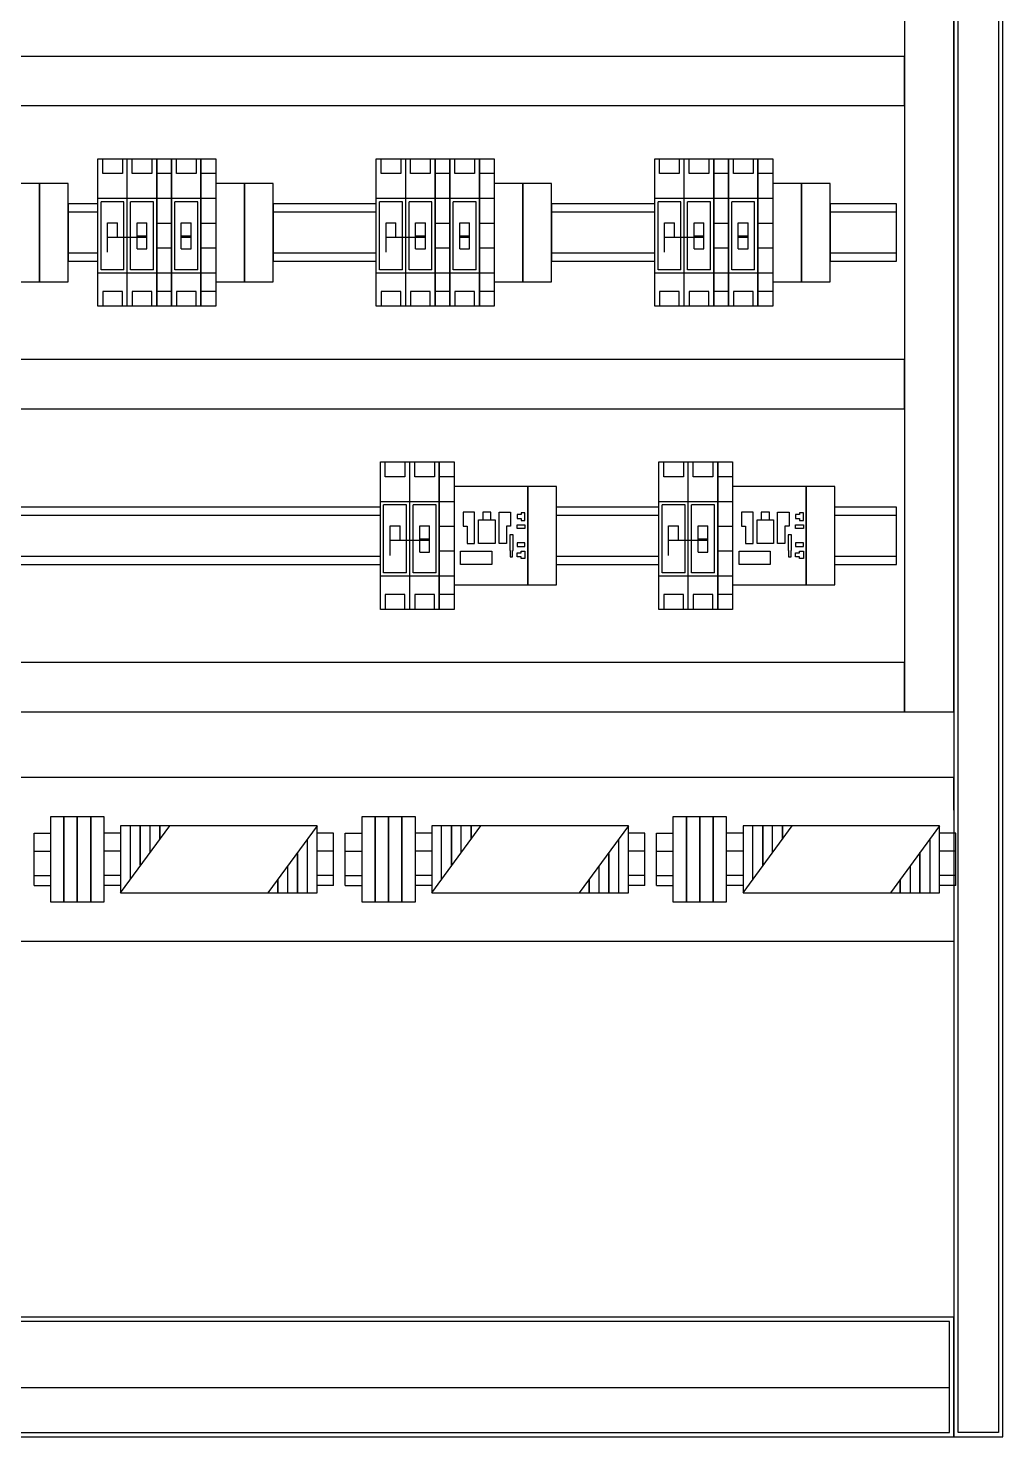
# Model space of a CAD drawing. Header units: millimetres. Extents: x 3151 to 30896, y 1337 to 7086.
# Drawn here: x 19654 to 20249, y 1337 to 2196 of the extents above; entities that cross this region are included whole.
import ezdxf

# ---------------------------------------------------------------- set-up
doc = ezdxf.new("R2010")
doc.units = ezdxf.units.MM

msp = doc.modelspace()

# ---------------------------------------------------------------- linework, layer by layer
at = {"color": 7}
for p, q in [((20218.88, 3536.69), (20218.88, 1336.69)), ((20221.53, 1339.34), (20221.53, 3534.04)), ((20246.23, 3534.04), (20246.23, 1339.34)), ((20248.88, 1336.69), (20248.88, 3536.69)), ((20188.88, 3332.19), (20188.88, 1779.19)), ((20218.88, 1779.19), (20218.88, 3332.19)), ((20188.88, 2179.19), (19308.88, 2179.19)), ((20188.88, 2179.19), (19308.88, 2179.19)), ((20188.88, 2149.19), (20188.88, 2179.19)), ((20218.88, 1779.19), (20218.88, 2179.19)), ((19308.88, 2149.19), (20188.88, 2149.19)), ((19696.38, 2026.69), (19696.38, 2116.69)), ((19696.38, 2116.69), (19714.38, 2116.69)), ((19699.38, 2107.69), (19699.38, 2116.69)), ((19711.38, 2116.69), (19711.38, 2107.69)), ((19714.38, 2026.69), (19714.38, 2116.69)), ((19714.38, 2116.69), (19732.38, 2116.69)), ((19717.38, 2107.69), (19717.38, 2116.69)), ((19729.38, 2116.69), (19729.38, 2107.69)), ((19732.38, 2116.69), (19732.38, 2026.69)), ((19732.38, 2116.69), (19732.38, 2026.69)), ((19732.38, 2116.69), (19741.38, 2116.69)), ((19732.38, 2026.69), (19732.38, 2116.69)), ((19741.38, 2116.69), (19759.38, 2116.69)), ((19741.38, 2026.69), (19741.38, 2116.69)), ((19741.38, 2116.69), (19741.38, 2026.69)), ((19744.38, 2107.69), (19744.38, 2116.69)), ((19756.38, 2116.69), (19756.38, 2107.69)), ((19759.38, 2116.69), (19759.38, 2026.69)), ((19759.38, 2116.69), (19759.38, 2026.69)), ((19759.38, 2116.69), (19768.38, 2116.69)), ((19759.38, 2026.69), (19759.38, 2116.69)), ((19768.38, 2116.69), (19768.38, 2026.69)), ((19866.38, 2026.69), (19866.38, 2116.69)), ((19866.38, 2116.69), (19884.38, 2116.69)), ((19869.38, 2107.69), (19869.38, 2116.69)), ((19881.38, 2116.69), (19881.38, 2107.69)), ((19884.38, 2026.69), (19884.38, 2116.69)), ((19884.38, 2116.69), (19902.38, 2116.69)), ((19887.38, 2107.69), (19887.38, 2116.69)), ((19899.38, 2116.69), (19899.38, 2107.69)), ((19902.38, 2116.69), (19902.38, 2026.69)), ((19902.38, 2116.69), (19902.38, 2026.69)), ((19902.38, 2116.69), (19911.38, 2116.69)), ((19902.38, 2026.69), (19902.38, 2116.69)), ((19911.38, 2116.69), (19929.38, 2116.69)), ((19911.38, 2026.69), (19911.38, 2116.69)), ((19911.38, 2116.69), (19911.38, 2026.69)), ((19914.38, 2107.69), (19914.38, 2116.69)), ((19926.38, 2116.69), (19926.38, 2107.69)), ((19929.38, 2116.69), (19929.38, 2026.69)), ((19929.38, 2116.69), (19929.38, 2026.69)), ((19929.38, 2116.69), (19938.38, 2116.69)), ((19929.38, 2026.69), (19929.38, 2116.69)), ((19938.38, 2116.69), (19938.38, 2026.69)), ((20036.38, 2026.69), (20036.38, 2116.69)), ((20036.38, 2116.69), (20054.38, 2116.69)), ((20039.38, 2107.69), (20039.38, 2116.69)), ((20051.38, 2116.69), (20051.38, 2107.69)), ((20054.38, 2026.69), (20054.38, 2116.69)), ((20054.38, 2116.69), (20072.38, 2116.69)), ((20057.38, 2107.69), (20057.38, 2116.69)), ((20069.38, 2116.69), (20069.38, 2107.69)), ((20072.38, 2116.69), (20072.38, 2026.69)), ((20072.38, 2116.69), (20072.38, 2026.69)), ((20072.38, 2116.69), (20081.38, 2116.69)), ((20072.38, 2026.69), (20072.38, 2116.69)), ((20081.38, 2116.69), (20099.38, 2116.69)), ((20081.38, 2026.69), (20081.38, 2116.69)), ((20081.38, 2116.69), (20081.38, 2026.69)), ((20084.38, 2107.69), (20084.38, 2116.69)), ((20096.38, 2116.69), (20096.38, 2107.69)), ((20099.38, 2116.69), (20099.38, 2026.69)), ((20099.38, 2116.69), (20099.38, 2026.69)), ((20099.38, 2116.69), (20108.38, 2116.69)), ((20099.38, 2026.69), (20099.38, 2116.69)), ((20108.38, 2116.69), (20108.38, 2026.69)), ((19711.38, 2107.69), (19699.38, 2107.69)), ((19729.38, 2107.69), (19717.38, 2107.69)), ((19741.38, 2107.69), (19732.38, 2107.69)), ((19756.38, 2107.69), (19744.38, 2107.69)), ((19768.38, 2107.69), (19759.38, 2107.69)), ((19881.38, 2107.69), (19869.38, 2107.69)), ((19899.38, 2107.69), (19887.38, 2107.69)), ((19911.38, 2107.69), (19902.38, 2107.69)), ((19926.38, 2107.69), (19914.38, 2107.69)), ((19938.38, 2107.69), (19929.38, 2107.69)), ((20051.38, 2107.69), (20039.38, 2107.69)), ((20069.38, 2107.69), (20057.38, 2107.69)), ((20081.38, 2107.69), (20072.38, 2107.69)), ((20096.38, 2107.69), (20084.38, 2107.69)), ((20108.38, 2107.69), (20099.38, 2107.69)), ((19660.88, 2101.69), (19643.38, 2101.69)), ((19678.38, 2101.69), (19660.88, 2101.69)), ((19660.88, 2101.69), (19660.88, 2041.69)), ((19660.88, 2041.69), (19660.88, 2101.69)), ((19678.38, 2041.69), (19678.38, 2101.69)), ((19785.88, 2101.69), (19768.38, 2101.69)), ((19768.38, 2101.69), (19768.38, 2041.69)), ((19785.88, 2041.69), (19785.88, 2101.69)), ((19803.38, 2101.69), (19785.88, 2101.69)), ((19785.88, 2101.69), (19785.88, 2041.69)), ((19803.38, 2041.69), (19803.38, 2101.69)), ((19955.88, 2101.69), (19938.38, 2101.69)), ((19938.38, 2101.69), (19938.38, 2041.69)), ((19973.38, 2101.69), (19955.88, 2101.69)), ((19955.88, 2101.69), (19955.88, 2041.69)), ((19955.88, 2041.69), (19955.88, 2101.69)), ((19973.38, 2041.69), (19973.38, 2101.69)), ((20125.88, 2101.69), (20108.38, 2101.69)), ((20108.38, 2101.69), (20108.38, 2041.69)), ((20143.38, 2101.69), (20125.88, 2101.69)), ((20125.88, 2101.69), (20125.88, 2041.69)), ((20125.88, 2041.69), (20125.88, 2101.69)), ((20143.38, 2041.69), (20143.38, 2101.69)), ((19714.38, 2092.44), (19696.38, 2092.44)), ((19698.38, 2048.94), (19698.38, 2090.44)), ((19712.38, 2090.44), (19698.38, 2090.44)), ((19712.38, 2048.94), (19712.38, 2090.44)), ((19732.38, 2092.44), (19714.38, 2092.44)), ((19716.38, 2048.94), (19716.38, 2090.44)), ((19730.38, 2090.44), (19716.38, 2090.44)), ((19730.38, 2048.94), (19730.38, 2090.44)), ((19741.38, 2092.44), (19732.38, 2092.44)), ((19759.38, 2092.44), (19741.38, 2092.44)), ((19757.38, 2090.44), (19743.38, 2090.44)), ((19743.38, 2048.94), (19743.38, 2090.44)), ((19757.38, 2048.94), (19757.38, 2090.44)), ((19768.38, 2092.44), (19759.38, 2092.44)), ((19884.38, 2092.44), (19866.38, 2092.44)), ((19868.38, 2048.94), (19868.38, 2090.44)), ((19882.38, 2090.44), (19868.38, 2090.44)), ((19882.38, 2048.94), (19882.38, 2090.44)), ((19902.38, 2092.44), (19884.38, 2092.44)), ((19886.38, 2048.94), (19886.38, 2090.44)), ((19900.38, 2090.44), (19886.38, 2090.44)), ((19900.38, 2048.94), (19900.38, 2090.44)), ((19911.38, 2092.44), (19902.38, 2092.44)), ((19929.38, 2092.44), (19911.38, 2092.44)), ((19927.38, 2090.44), (19913.38, 2090.44)), ((19913.38, 2048.94), (19913.38, 2090.44)), ((19927.38, 2048.94), (19927.38, 2090.44)), ((19938.38, 2092.44), (19929.38, 2092.44)), ((20054.38, 2092.44), (20036.38, 2092.44)), ((20038.38, 2048.94), (20038.38, 2090.44)), ((20052.38, 2090.44), (20038.38, 2090.44)), ((20052.38, 2048.94), (20052.38, 2090.44)), ((20072.38, 2092.44), (20054.38, 2092.44)), ((20056.38, 2048.94), (20056.38, 2090.44)), ((20070.38, 2090.44), (20056.38, 2090.44)), ((20070.38, 2048.94), (20070.38, 2090.44)), ((20081.38, 2092.44), (20072.38, 2092.44)), ((20099.38, 2092.44), (20081.38, 2092.44)), ((20097.38, 2090.44), (20083.38, 2090.44)), ((20083.38, 2048.94), (20083.38, 2090.44)), ((20097.38, 2048.94), (20097.38, 2090.44)), ((20108.38, 2092.44), (20099.38, 2092.44)), ((19696.38, 2089.19), (19678.38, 2089.19)), ((19678.38, 2089.19), (19678.38, 2054.19)), ((19696.38, 2084.19), (19678.38, 2084.19)), ((19696.38, 2054.19), (19696.38, 2089.19)), ((19866.38, 2089.19), (19803.38, 2089.19)), ((19803.38, 2089.19), (19803.38, 2054.19)), ((19866.38, 2084.19), (19803.38, 2084.19)), ((19866.38, 2054.19), (19866.38, 2089.19)), ((20036.38, 2089.19), (19973.38, 2089.19)), ((19973.38, 2089.19), (19973.38, 2054.19)), ((20036.38, 2084.19), (19973.38, 2084.19)), ((20036.38, 2054.19), (20036.38, 2089.19)), ((20183.88, 2089.19), (20143.38, 2089.19)), ((20143.38, 2089.19), (20143.38, 2054.19)), ((20183.88, 2084.19), (20143.38, 2084.19)), ((20183.88, 2054.19), (20183.88, 2089.19)), ((19702.38, 2077.69), (19708.38, 2077.69)), ((19702.38, 2059.69), (19702.38, 2077.69)), ((19708.38, 2068.69), (19708.38, 2077.69)), ((19720.38, 2077.69), (19726.38, 2077.69)), ((19720.38, 2061.69), (19720.38, 2077.69)), ((19726.38, 2061.69), (19726.38, 2077.69)), ((19741.38, 2077.19), (19732.38, 2077.19)), ((19747.38, 2077.69), (19753.38, 2077.69)), ((19747.38, 2061.69), (19747.38, 2077.69)), ((19753.38, 2061.69), (19753.38, 2077.69)), ((19768.38, 2077.19), (19759.38, 2077.19)), ((19872.38, 2077.69), (19878.38, 2077.69)), ((19872.38, 2059.69), (19872.38, 2077.69)), ((19878.38, 2068.69), (19878.38, 2077.69)), ((19890.38, 2077.69), (19896.38, 2077.69)), ((19890.38, 2061.69), (19890.38, 2077.69)), ((19896.38, 2061.69), (19896.38, 2077.69)), ((19911.38, 2077.19), (19902.38, 2077.19)), ((19917.38, 2077.69), (19923.38, 2077.69)), ((19917.38, 2061.69), (19917.38, 2077.69)), ((19923.38, 2061.69), (19923.38, 2077.69)), ((19938.38, 2077.19), (19929.38, 2077.19)), ((20042.38, 2077.69), (20048.38, 2077.69)), ((20042.38, 2059.69), (20042.38, 2077.69)), ((20048.38, 2068.69), (20048.38, 2077.69)), ((20060.38, 2077.69), (20066.38, 2077.69)), ((20060.38, 2061.69), (20060.38, 2077.69)), ((20066.38, 2061.69), (20066.38, 2077.69)), ((20081.38, 2077.19), (20072.38, 2077.19)), ((20087.38, 2077.69), (20093.38, 2077.69)), ((20087.38, 2061.69), (20087.38, 2077.69)), ((20093.38, 2061.69), (20093.38, 2077.69)), ((20108.38, 2077.19), (20099.38, 2077.19)), ((19726.38, 2068.69), (19702.38, 2068.69)), ((19720.38, 2069.69), (19726.38, 2069.69)), ((19747.38, 2069.69), (19753.38, 2069.69)), ((19753.38, 2068.69), (19747.38, 2068.69)), ((19896.38, 2068.69), (19872.38, 2068.69)), ((19890.38, 2069.69), (19896.38, 2069.69)), ((19917.38, 2069.69), (19923.38, 2069.69)), ((19923.38, 2068.69), (19917.38, 2068.69)), ((20066.38, 2068.69), (20042.38, 2068.69)), ((20060.38, 2069.69), (20066.38, 2069.69)), ((20087.38, 2069.69), (20093.38, 2069.69)), ((20093.38, 2068.69), (20087.38, 2068.69)), ((19696.38, 2059.19), (19678.38, 2059.19)), ((19720.38, 2061.69), (19726.38, 2061.69)), ((19741.38, 2062.19), (19732.38, 2062.19)), ((19747.38, 2061.69), (19753.38, 2061.69)), ((19768.38, 2062.19), (19759.38, 2062.19)), ((19866.38, 2059.19), (19803.38, 2059.19)), ((19890.38, 2061.69), (19896.38, 2061.69)), ((19911.38, 2062.19), (19902.38, 2062.19)), ((19917.38, 2061.69), (19923.38, 2061.69)), ((19938.38, 2062.19), (19929.38, 2062.19)), ((20036.38, 2059.19), (19973.38, 2059.19)), ((20060.38, 2061.69), (20066.38, 2061.69)), ((20081.38, 2062.19), (20072.38, 2062.19)), ((20087.38, 2061.69), (20093.38, 2061.69)), ((20108.38, 2062.19), (20099.38, 2062.19)), ((20183.88, 2059.19), (20143.38, 2059.19)), ((19678.38, 2054.19), (19696.38, 2054.19)), ((19714.38, 2046.94), (19696.38, 2046.94)), ((19712.38, 2048.94), (19698.38, 2048.94)), ((19732.38, 2046.94), (19714.38, 2046.94)), ((19730.38, 2048.94), (19716.38, 2048.94)), ((19741.38, 2046.94), (19732.38, 2046.94)), ((19759.38, 2046.94), (19741.38, 2046.94)), ((19757.38, 2048.94), (19743.38, 2048.94)), ((19768.38, 2046.94), (19759.38, 2046.94)), ((19803.38, 2054.19), (19866.38, 2054.19)), ((19884.38, 2046.94), (19866.38, 2046.94)), ((19882.38, 2048.94), (19868.38, 2048.94)), ((19902.38, 2046.94), (19884.38, 2046.94)), ((19900.38, 2048.94), (19886.38, 2048.94)), ((19911.38, 2046.94), (19902.38, 2046.94)), ((19929.38, 2046.94), (19911.38, 2046.94)), ((19927.38, 2048.94), (19913.38, 2048.94)), ((19938.38, 2046.94), (19929.38, 2046.94)), ((19973.38, 2054.19), (20036.38, 2054.19)), ((20054.38, 2046.94), (20036.38, 2046.94)), ((20052.38, 2048.94), (20038.38, 2048.94)), ((20072.38, 2046.94), (20054.38, 2046.94)), ((20070.38, 2048.94), (20056.38, 2048.94)), ((20081.38, 2046.94), (20072.38, 2046.94)), ((20099.38, 2046.94), (20081.38, 2046.94)), ((20097.38, 2048.94), (20083.38, 2048.94)), ((20108.38, 2046.94), (20099.38, 2046.94)), ((20143.38, 2054.19), (20183.88, 2054.19)), ((19643.38, 2041.69), (19660.88, 2041.69)), ((19660.88, 2041.69), (19678.38, 2041.69)), ((19768.38, 2041.69), (19785.88, 2041.69)), ((19785.88, 2041.69), (19803.38, 2041.69)), ((19938.38, 2041.69), (19955.88, 2041.69)), ((19955.88, 2041.69), (19973.38, 2041.69)), ((20108.38, 2041.69), (20125.88, 2041.69)), ((20125.88, 2041.69), (20143.38, 2041.69)), ((19699.38, 2035.69), (19699.38, 2026.69)), ((19711.38, 2035.69), (19699.38, 2035.69)), ((19711.38, 2026.69), (19711.38, 2035.69)), ((19729.38, 2035.69), (19717.38, 2035.69)), ((19717.38, 2035.69), (19717.38, 2026.69)), ((19729.38, 2026.69), (19729.38, 2035.69)), ((19741.38, 2035.69), (19732.38, 2035.69)), ((19756.38, 2035.69), (19744.38, 2035.69)), ((19744.38, 2035.69), (19744.38, 2026.69)), ((19756.38, 2026.69), (19756.38, 2035.69)), ((19768.38, 2035.69), (19759.38, 2035.69)), ((19869.38, 2035.69), (19869.38, 2026.69)), ((19881.38, 2035.69), (19869.38, 2035.69)), ((19881.38, 2026.69), (19881.38, 2035.69)), ((19899.38, 2035.69), (19887.38, 2035.69)), ((19887.38, 2035.69), (19887.38, 2026.69)), ((19899.38, 2026.69), (19899.38, 2035.69)), ((19911.38, 2035.69), (19902.38, 2035.69)), ((19926.38, 2035.69), (19914.38, 2035.69)), ((19914.38, 2035.69), (19914.38, 2026.69)), ((19926.38, 2026.69), (19926.38, 2035.69)), ((19938.38, 2035.69), (19929.38, 2035.69)), ((20039.38, 2035.69), (20039.38, 2026.69)), ((20051.38, 2035.69), (20039.38, 2035.69)), ((20051.38, 2026.69), (20051.38, 2035.69)), ((20069.38, 2035.69), (20057.38, 2035.69)), ((20057.38, 2035.69), (20057.38, 2026.69)), ((20069.38, 2026.69), (20069.38, 2035.69)), ((20081.38, 2035.69), (20072.38, 2035.69)), ((20096.38, 2035.69), (20084.38, 2035.69)), ((20084.38, 2035.69), (20084.38, 2026.69)), ((20096.38, 2026.69), (20096.38, 2035.69)), ((20108.38, 2035.69), (20099.38, 2035.69)), ((19714.38, 2026.69), (19696.38, 2026.69)), ((19732.38, 2026.69), (19714.38, 2026.69)), ((19741.38, 2026.69), (19732.38, 2026.69)), ((19759.38, 2026.69), (19741.38, 2026.69)), ((19768.38, 2026.69), (19759.38, 2026.69)), ((19884.38, 2026.69), (19866.38, 2026.69)), ((19902.38, 2026.69), (19884.38, 2026.69)), ((19911.38, 2026.69), (19902.38, 2026.69)), ((19929.38, 2026.69), (19911.38, 2026.69)), ((19938.38, 2026.69), (19929.38, 2026.69)), ((20054.38, 2026.69), (20036.38, 2026.69)), ((20072.38, 2026.69), (20054.38, 2026.69)), ((20081.38, 2026.69), (20072.38, 2026.69)), ((20099.38, 2026.69), (20081.38, 2026.69)), ((20108.38, 2026.69), (20099.38, 2026.69)), ((20188.88, 1994.19), (19308.88, 1994.19)), ((20188.88, 1964.19), (20188.88, 1994.19)), ((19308.88, 1964.19), (20188.88, 1964.19)), ((19868.88, 1841.69), (19868.88, 1931.69)), ((19868.88, 1931.69), (19886.88, 1931.69)), ((19871.88, 1922.69), (19871.88, 1931.69)), ((19883.88, 1931.69), (19883.88, 1922.69)), ((19886.88, 1841.69), (19886.88, 1931.69)), ((19886.88, 1931.69), (19904.88, 1931.69)), ((19889.88, 1922.69), (19889.88, 1931.69)), ((19901.88, 1931.69), (19901.88, 1922.69)), ((19904.88, 1931.69), (19904.88, 1841.69)), ((19904.88, 1931.69), (19904.88, 1841.69)), ((19904.88, 1931.69), (19913.88, 1931.69)), ((19904.88, 1841.69), (19904.88, 1931.69)), ((19913.88, 1931.69), (19913.88, 1841.69)), ((20038.88, 1841.69), (20038.88, 1931.69)), ((20038.88, 1931.69), (20056.88, 1931.69)), ((20041.88, 1922.69), (20041.88, 1931.69)), ((20053.88, 1931.69), (20053.88, 1922.69)), ((20056.88, 1841.69), (20056.88, 1931.69)), ((20056.88, 1931.69), (20074.88, 1931.69)), ((20059.88, 1922.69), (20059.88, 1931.69)), ((20071.88, 1931.69), (20071.88, 1922.69)), ((20074.88, 1931.69), (20074.88, 1841.69)), ((20074.88, 1931.69), (20074.88, 1841.69)), ((20074.88, 1931.69), (20083.88, 1931.69)), ((20074.88, 1841.69), (20074.88, 1931.69)), ((20083.88, 1931.69), (20083.88, 1841.69)), ((19883.88, 1922.69), (19871.88, 1922.69)), ((19901.88, 1922.69), (19889.88, 1922.69)), ((19913.88, 1922.69), (19904.88, 1922.69)), ((20053.88, 1922.69), (20041.88, 1922.69)), ((20071.88, 1922.69), (20059.88, 1922.69)), ((20083.88, 1922.69), (20074.88, 1922.69)), ((19958.88, 1916.69), (19913.88, 1916.69)), ((19913.88, 1916.69), (19913.88, 1856.69)), ((19976.38, 1916.69), (19958.88, 1916.69)), ((19958.88, 1916.69), (19958.88, 1856.69)), ((19958.88, 1856.69), (19958.88, 1916.69)), ((19976.38, 1856.69), (19976.38, 1916.69)), ((20128.88, 1916.69), (20083.88, 1916.69)), ((20083.88, 1916.69), (20083.88, 1856.69)), ((20146.38, 1916.69), (20128.88, 1916.69)), ((20128.88, 1916.69), (20128.88, 1856.69)), ((20128.88, 1856.69), (20128.88, 1916.69)), ((20146.38, 1856.69), (20146.38, 1916.69)), ((19868.88, 1904.19), (19466.38, 1904.19)), ((19886.88, 1907.44), (19868.88, 1907.44)), ((19870.88, 1863.94), (19870.88, 1905.44)), ((19884.88, 1905.44), (19870.88, 1905.44)), ((19884.88, 1863.94), (19884.88, 1905.44)), ((19904.88, 1907.44), (19886.88, 1907.44)), ((19888.88, 1863.94), (19888.88, 1905.44)), ((19902.88, 1905.44), (19888.88, 1905.44)), ((19902.88, 1863.94), (19902.88, 1905.44)), ((19913.88, 1907.44), (19904.88, 1907.44)), ((19926.38, 1900.94), (19919.38, 1900.94)), ((19919.38, 1900.94), (19919.38, 1892.44)), ((19926.38, 1881.94), (19926.38, 1900.94)), ((19936.38, 1900.94), (19931.38, 1900.94)), ((19931.38, 1900.94), (19931.38, 1896.44)), ((19936.38, 1896.44), (19936.38, 1900.94)), ((19941.38, 1881.94), (19941.38, 1900.94)), ((19941.38, 1900.94), (19948.38, 1900.94)), ((19948.38, 1900.94), (19948.38, 1892.44)), ((19957.17, 1900.69), (19954.78, 1900.69)), ((19954.78, 1900.69), (19954.78, 1899.53)), ((19957.17, 1896.05), (19957.17, 1900.69)), ((20038.88, 1904.19), (19976.38, 1904.19)), ((20056.88, 1907.44), (20038.88, 1907.44)), ((20040.88, 1863.94), (20040.88, 1905.44)), ((20054.88, 1905.44), (20040.88, 1905.44)), ((20054.88, 1863.94), (20054.88, 1905.44)), ((20074.88, 1907.44), (20056.88, 1907.44)), ((20058.88, 1863.94), (20058.88, 1905.44)), ((20072.88, 1905.44), (20058.88, 1905.44)), ((20072.88, 1863.94), (20072.88, 1905.44)), ((20083.88, 1907.44), (20074.88, 1907.44)), ((20096.38, 1900.94), (20089.38, 1900.94)), ((20089.38, 1900.94), (20089.38, 1892.44)), ((20096.38, 1881.94), (20096.38, 1900.94)), ((20106.38, 1900.94), (20101.38, 1900.94)), ((20101.38, 1900.94), (20101.38, 1896.44)), ((20106.38, 1896.44), (20106.38, 1900.94)), ((20111.38, 1881.94), (20111.38, 1900.94)), ((20111.38, 1900.94), (20118.38, 1900.94)), ((20118.38, 1900.94), (20118.38, 1892.44)), ((20127.17, 1900.69), (20124.78, 1900.69)), ((20124.78, 1900.69), (20124.78, 1899.53)), ((20127.17, 1896.05), (20127.17, 1900.69)), ((20183.88, 1904.19), (20146.38, 1904.19)), ((20183.88, 1869.19), (20183.88, 1904.19)), ((19466.38, 1899.19), (19868.88, 1899.19)), ((19874.88, 1892.69), (19880.88, 1892.69)), ((19874.88, 1874.69), (19874.88, 1892.69)), ((19880.88, 1883.69), (19880.88, 1892.69)), ((19892.88, 1892.69), (19898.88, 1892.69)), ((19892.88, 1876.69), (19892.88, 1892.69)), ((19898.88, 1876.69), (19898.88, 1892.69)), ((19913.88, 1892.19), (19904.88, 1892.19)), ((19919.38, 1892.44), (19921.88, 1892.44)), ((19921.88, 1892.44), (19921.88, 1881.94)), ((19928.88, 1896.44), (19938.88, 1896.44)), ((19928.88, 1881.94), (19928.88, 1896.44)), ((19931.38, 1896.44), (19936.38, 1896.44)), ((19938.88, 1896.44), (19938.88, 1881.94)), ((19948.38, 1892.44), (19945.88, 1892.44)), ((19945.88, 1892.44), (19945.88, 1881.94)), ((19954.78, 1899.53), (19952.38, 1899.53)), ((19952.38, 1899.53), (19952.38, 1897.21)), ((19952.38, 1897.21), (19954.78, 1897.21)), ((19952.38, 1893.37), (19957.17, 1893.37)), ((19952.38, 1891.05), (19952.38, 1893.37)), ((19954.78, 1897.21), (19954.78, 1896.05)), ((19954.78, 1896.05), (19957.17, 1896.05)), ((19957.17, 1893.37), (19957.17, 1891.05)), ((19976.38, 1899.19), (20038.88, 1899.19)), ((20044.88, 1892.69), (20050.88, 1892.69)), ((20044.88, 1874.69), (20044.88, 1892.69)), ((20050.88, 1883.69), (20050.88, 1892.69)), ((20062.88, 1892.69), (20068.88, 1892.69)), ((20062.88, 1876.69), (20062.88, 1892.69)), ((20068.88, 1876.69), (20068.88, 1892.69)), ((20083.88, 1892.19), (20074.88, 1892.19)), ((20089.38, 1892.44), (20091.88, 1892.44)), ((20091.88, 1892.44), (20091.88, 1881.94)), ((20098.88, 1896.44), (20108.88, 1896.44)), ((20098.88, 1881.94), (20098.88, 1896.44)), ((20101.38, 1896.44), (20106.38, 1896.44)), ((20108.88, 1896.44), (20108.88, 1881.94)), ((20118.38, 1892.44), (20115.88, 1892.44)), ((20115.88, 1892.44), (20115.88, 1881.94)), ((20124.78, 1899.53), (20122.38, 1899.53)), ((20122.38, 1899.53), (20122.38, 1897.21)), ((20122.38, 1897.21), (20124.78, 1897.21)), ((20122.38, 1893.37), (20127.17, 1893.37)), ((20122.38, 1891.05), (20122.38, 1893.37)), ((20124.78, 1897.21), (20124.78, 1896.05)), ((20124.78, 1896.05), (20127.17, 1896.05)), ((20127.17, 1893.37), (20127.17, 1891.05)), ((20146.38, 1899.19), (20183.88, 1899.19)), ((19898.88, 1883.69), (19874.88, 1883.69)), ((19892.88, 1884.69), (19898.88, 1884.69)), ((19949.88, 1887.19), (19947.88, 1887.19)), ((19947.88, 1887.19), (19947.88, 1877.69)), ((19949.88, 1877.69), (19949.88, 1887.19)), ((19957.17, 1891.05), (19952.38, 1891.05)), ((20068.88, 1883.69), (20044.88, 1883.69)), ((20062.88, 1884.69), (20068.88, 1884.69)), ((20119.88, 1887.19), (20117.88, 1887.19)), ((20117.88, 1887.19), (20117.88, 1877.69)), ((20119.88, 1877.69), (20119.88, 1887.19)), ((20127.17, 1891.05), (20122.38, 1891.05)), ((19892.88, 1876.69), (19898.88, 1876.69)), ((19913.88, 1877.19), (19904.88, 1877.19)), ((19917.88, 1877.19), (19936.88, 1877.19)), ((19917.88, 1869.19), (19917.88, 1877.19)), ((19921.88, 1881.94), (19926.38, 1881.94)), ((19938.88, 1881.94), (19928.88, 1881.94)), ((19936.88, 1877.19), (19936.88, 1869.19)), ((19945.88, 1881.94), (19941.38, 1881.94)), ((19947.88, 1877.69), (19948.13, 1877.69)), ((19948.13, 1877.69), (19948.13, 1873.69)), ((19948.13, 1877.69), (19948.13, 1873.69)), ((19949.63, 1873.69), (19949.63, 1877.69)), ((19949.63, 1877.69), (19949.88, 1877.69)), ((19957.17, 1882.33), (19952.38, 1882.33)), ((19952.38, 1882.33), (19952.38, 1880.01)), ((19952.38, 1880.01), (19957.17, 1880.01)), ((19952.38, 1873.85), (19952.38, 1876.17)), ((19952.38, 1876.17), (19954.78, 1876.17)), ((19954.78, 1876.17), (19954.78, 1877.33)), ((19954.78, 1877.33), (19957.17, 1877.33)), ((19957.17, 1880.01), (19957.17, 1882.33)), ((19957.17, 1877.33), (19957.17, 1872.69)), ((20062.88, 1876.69), (20068.88, 1876.69)), ((20083.88, 1877.19), (20074.88, 1877.19)), ((20087.88, 1877.19), (20106.88, 1877.19)), ((20087.88, 1869.19), (20087.88, 1877.19)), ((20091.88, 1881.94), (20096.38, 1881.94)), ((20108.88, 1881.94), (20098.88, 1881.94)), ((20106.88, 1877.19), (20106.88, 1869.19)), ((20115.88, 1881.94), (20111.38, 1881.94)), ((20117.88, 1877.69), (20118.13, 1877.69)), ((20118.13, 1877.69), (20118.13, 1873.69)), ((20118.13, 1877.69), (20118.13, 1873.69)), ((20119.63, 1873.69), (20119.63, 1877.69)), ((20119.63, 1877.69), (20119.88, 1877.69)), ((20127.17, 1882.33), (20122.38, 1882.33)), ((20122.38, 1882.33), (20122.38, 1880.01)), ((20122.38, 1880.01), (20127.17, 1880.01)), ((20122.38, 1873.85), (20122.38, 1876.17)), ((20122.38, 1876.17), (20124.78, 1876.17)), ((20124.78, 1876.17), (20124.78, 1877.33)), ((20124.78, 1877.33), (20127.17, 1877.33)), ((20127.17, 1880.01), (20127.17, 1882.33)), ((20127.17, 1877.33), (20127.17, 1872.69)), ((19466.38, 1874.19), (19868.88, 1874.19)), ((19466.38, 1869.19), (19868.88, 1869.19)), ((19936.88, 1869.19), (19917.88, 1869.19)), ((19948.13, 1873.69), (19949.63, 1873.69)), ((19954.78, 1873.85), (19952.38, 1873.85)), ((19954.78, 1872.69), (19954.78, 1873.85)), ((19957.17, 1872.69), (19954.78, 1872.69)), ((19976.38, 1874.19), (20038.88, 1874.19)), ((19976.38, 1869.19), (20038.88, 1869.19)), ((20106.88, 1869.19), (20087.88, 1869.19)), ((20118.13, 1873.69), (20119.63, 1873.69)), ((20124.78, 1873.85), (20122.38, 1873.85)), ((20124.78, 1872.69), (20124.78, 1873.85)), ((20127.17, 1872.69), (20124.78, 1872.69)), ((20146.38, 1874.19), (20183.88, 1874.19)), ((20146.38, 1869.19), (20183.88, 1869.19)), ((19886.88, 1861.94), (19868.88, 1861.94)), ((19884.88, 1863.94), (19870.88, 1863.94)), ((19904.88, 1861.94), (19886.88, 1861.94)), ((19902.88, 1863.94), (19888.88, 1863.94)), ((19913.88, 1861.94), (19904.88, 1861.94)), ((20056.88, 1861.94), (20038.88, 1861.94)), ((20054.88, 1863.94), (20040.88, 1863.94)), ((20074.88, 1861.94), (20056.88, 1861.94)), ((20072.88, 1863.94), (20058.88, 1863.94)), ((20083.88, 1861.94), (20074.88, 1861.94)), ((19871.88, 1850.69), (19871.88, 1841.69)), ((19883.88, 1850.69), (19871.88, 1850.69)), ((19883.88, 1841.69), (19883.88, 1850.69)), ((19901.88, 1850.69), (19889.88, 1850.69)), ((19889.88, 1850.69), (19889.88, 1841.69)), ((19901.88, 1841.69), (19901.88, 1850.69)), ((19913.88, 1850.69), (19904.88, 1850.69)), ((19913.88, 1856.69), (19958.88, 1856.69)), ((19958.88, 1856.69), (19976.38, 1856.69)), ((20041.88, 1850.69), (20041.88, 1841.69)), ((20053.88, 1850.69), (20041.88, 1850.69)), ((20053.88, 1841.69), (20053.88, 1850.69)), ((20071.88, 1850.69), (20059.88, 1850.69)), ((20059.88, 1850.69), (20059.88, 1841.69)), ((20071.88, 1841.69), (20071.88, 1850.69)), ((20083.88, 1850.69), (20074.88, 1850.69)), ((20083.88, 1856.69), (20128.88, 1856.69)), ((20128.88, 1856.69), (20146.38, 1856.69)), ((19886.88, 1841.69), (19868.88, 1841.69)), ((19904.88, 1841.69), (19886.88, 1841.69)), ((19913.88, 1841.69), (19904.88, 1841.69)), ((20056.88, 1841.69), (20038.88, 1841.69)), ((20074.88, 1841.69), (20056.88, 1841.69)), ((20083.88, 1841.69), (20074.88, 1841.69)), ((20188.88, 1809.19), (19308.88, 1809.19)), ((20188.88, 1779.19), (20188.88, 1809.19)), ((19278.88, 1779.19), (20218.88, 1779.19)), ((19308.88, 1779.19), (20188.88, 1779.19)), ((20188.88, 1779.19), (20218.88, 1779.19)), ((20218.88, 1739.19), (19278.88, 1739.19)), ((20218.88, 1719.19), (20218.88, 1739.19)), ((19675.68, 1715.19), (19667.48, 1715.19)), ((19667.48, 1715.19), (19667.48, 1663.19)), ((19675.68, 1663.19), (19675.68, 1715.19)), ((19683.88, 1715.19), (19675.68, 1715.19)), ((19675.68, 1715.19), (19675.68, 1663.19)), ((19683.88, 1663.19), (19683.88, 1715.19)), ((19692.08, 1715.19), (19683.88, 1715.19)), ((19683.88, 1715.19), (19683.88, 1663.19)), ((19692.08, 1663.19), (19692.08, 1715.19)), ((19700.28, 1715.19), (19692.08, 1715.19)), ((19692.08, 1715.19), (19692.08, 1663.19)), ((19700.28, 1663.19), (19700.28, 1715.19)), ((19865.68, 1715.19), (19857.48, 1715.19)), ((19857.48, 1715.19), (19857.48, 1663.19)), ((19865.68, 1663.19), (19865.68, 1715.19)), ((19873.88, 1715.19), (19865.68, 1715.19)), ((19865.68, 1715.19), (19865.68, 1663.19)), ((19873.88, 1663.19), (19873.88, 1715.19)), ((19882.08, 1715.19), (19873.88, 1715.19)), ((19873.88, 1715.19), (19873.88, 1663.19)), ((19882.08, 1663.19), (19882.08, 1715.19)), ((19890.28, 1715.19), (19882.08, 1715.19)), ((19882.08, 1715.19), (19882.08, 1663.19)), ((19890.28, 1663.19), (19890.28, 1715.19)), ((20055.68, 1715.19), (20047.48, 1715.19)), ((20047.48, 1715.19), (20047.48, 1663.19)), ((20055.68, 1663.19), (20055.68, 1715.19)), ((20063.88, 1715.19), (20055.68, 1715.19)), ((20055.68, 1715.19), (20055.68, 1663.19)), ((20063.88, 1663.19), (20063.88, 1715.19)), ((20072.08, 1715.19), (20063.88, 1715.19)), ((20063.88, 1715.19), (20063.88, 1663.19)), ((20072.08, 1663.19), (20072.08, 1715.19)), ((20080.28, 1715.19), (20072.08, 1715.19)), ((20072.08, 1715.19), (20072.08, 1663.19)), ((20080.28, 1663.19), (20080.28, 1715.19)), ((19657.48, 1705.19), (19667.48, 1705.19)), ((19657.48, 1673.19), (19657.48, 1705.19)), ((19700.28, 1673.19), (19700.28, 1705.19)), ((19710.28, 1705.19), (19700.28, 1705.19)), ((19740.28, 1709.69), (19710.28, 1709.69)), ((19710.28, 1709.69), (19710.28, 1668.69)), ((19710.28, 1668.69), (19740.28, 1709.69)), ((19830.28, 1709.69), (19710.28, 1709.69)), ((19710.28, 1709.69), (19710.28, 1668.69)), ((19716.28, 1676.89), (19716.28, 1709.69)), ((19722.28, 1685.69), (19722.28, 1709.69)), ((19722.28, 1709.69), (19722.28, 1685.09)), ((19728.28, 1693.29), (19728.28, 1709.69)), ((19734.28, 1701.69), (19734.28, 1709.69)), ((19734.28, 1709.69), (19734.28, 1701.49)), ((19830.28, 1709.69), (19800.28, 1668.69)), ((19830.28, 1668.69), (19830.28, 1709.69)), ((19830.28, 1709.69), (19830.28, 1709.69)), ((19830.28, 1668.69), (19830.28, 1709.69)), ((19840.28, 1705.19), (19830.28, 1705.19)), ((19840.28, 1673.19), (19840.28, 1705.19)), ((19847.48, 1705.19), (19857.48, 1705.19)), ((19847.48, 1673.19), (19847.48, 1705.19)), ((19890.28, 1673.19), (19890.28, 1705.19)), ((19900.28, 1705.19), (19890.28, 1705.19)), ((19930.28, 1709.69), (19900.28, 1709.69)), ((19900.28, 1709.69), (19900.28, 1668.69)), ((19900.28, 1668.69), (19930.28, 1709.69)), ((20020.28, 1709.69), (19900.28, 1709.69)), ((19900.28, 1709.69), (19900.28, 1668.69)), ((19906.28, 1676.89), (19906.28, 1709.69)), ((19912.28, 1685.69), (19912.28, 1709.69)), ((19912.28, 1709.69), (19912.28, 1685.09)), ((19918.28, 1693.29), (19918.28, 1709.69)), ((19924.28, 1701.69), (19924.28, 1709.69)), ((19924.28, 1709.69), (19924.28, 1701.49)), ((20020.28, 1709.69), (19990.28, 1668.69)), ((20020.28, 1668.69), (20020.28, 1709.69)), ((20020.28, 1709.69), (20020.28, 1709.69)), ((20020.28, 1668.69), (20020.28, 1709.69)), ((20030.28, 1705.19), (20020.28, 1705.19)), ((20030.28, 1673.19), (20030.28, 1705.19)), ((20037.48, 1705.19), (20047.48, 1705.19)), ((20037.48, 1673.19), (20037.48, 1705.19)), ((20080.28, 1673.19), (20080.28, 1705.19)), ((20090.28, 1705.19), (20080.28, 1705.19)), ((20120.28, 1709.69), (20090.28, 1709.69)), ((20090.28, 1709.69), (20090.28, 1668.69)), ((20090.28, 1668.69), (20120.28, 1709.69)), ((20210.28, 1709.69), (20090.28, 1709.69)), ((20090.28, 1709.69), (20090.28, 1668.69)), ((20096.28, 1676.89), (20096.28, 1709.69)), ((20102.28, 1685.69), (20102.28, 1709.69)), ((20102.28, 1709.69), (20102.28, 1685.09)), ((20108.28, 1693.29), (20108.28, 1709.69)), ((20114.28, 1701.69), (20114.28, 1709.69)), ((20114.28, 1709.69), (20114.28, 1701.49)), ((20210.28, 1709.69), (20180.28, 1668.69)), ((20210.28, 1668.69), (20210.28, 1709.69)), ((20210.28, 1709.69), (20210.28, 1709.69)), ((20210.28, 1668.69), (20210.28, 1709.69)), ((20220.28, 1705.19), (20210.28, 1705.19)), ((20220.28, 1673.19), (20220.28, 1705.19)), ((19657.48, 1694.19), (19667.48, 1694.19)), ((19710.28, 1694.19), (19700.28, 1694.19)), ((19824.28, 1701.49), (19824.28, 1668.69)), ((19840.28, 1694.19), (19830.28, 1694.19)), ((19847.48, 1694.19), (19857.48, 1694.19)), ((19900.28, 1694.19), (19890.28, 1694.19)), ((20014.28, 1701.49), (20014.28, 1668.69)), ((20030.28, 1694.19), (20020.28, 1694.19)), ((20037.48, 1694.19), (20047.48, 1694.19)), ((20090.28, 1694.19), (20080.28, 1694.19)), ((20204.28, 1701.49), (20204.28, 1668.69)), ((20220.28, 1694.19), (20210.28, 1694.19)), ((19818.28, 1668.69), (19818.28, 1693.29)), ((19818.28, 1692.69), (19818.28, 1668.69)), ((20008.28, 1668.69), (20008.28, 1693.29)), ((20008.28, 1692.69), (20008.28, 1668.69)), ((20198.28, 1668.69), (20198.28, 1693.29)), ((20198.28, 1692.69), (20198.28, 1668.69)), ((19657.48, 1679.19), (19667.48, 1679.19)), ((19710.28, 1679.19), (19700.28, 1679.19)), ((19806.28, 1668.69), (19806.28, 1676.89)), ((19806.28, 1676.69), (19806.28, 1668.69)), ((19812.28, 1685.09), (19812.28, 1668.69)), ((19840.28, 1679.19), (19830.28, 1679.19)), ((19847.48, 1679.19), (19857.48, 1679.19)), ((19900.28, 1679.19), (19890.28, 1679.19)), ((19996.28, 1668.69), (19996.28, 1676.89)), ((19996.28, 1676.69), (19996.28, 1668.69)), ((20002.28, 1685.09), (20002.28, 1668.69)), ((20030.28, 1679.19), (20020.28, 1679.19)), ((20037.48, 1679.19), (20047.48, 1679.19)), ((20090.28, 1679.19), (20080.28, 1679.19)), ((20186.28, 1668.69), (20186.28, 1676.89)), ((20186.28, 1676.69), (20186.28, 1668.69)), ((20192.28, 1685.09), (20192.28, 1668.69)), ((20220.28, 1679.19), (20210.28, 1679.19)), ((19657.48, 1673.19), (19667.48, 1673.19)), ((19710.28, 1673.19), (19700.28, 1673.19)), ((19710.28, 1668.69), (19710.28, 1668.69)), ((19710.28, 1668.69), (19830.28, 1668.69)), ((19800.28, 1668.69), (19830.28, 1668.69)), ((19840.28, 1673.19), (19830.28, 1673.19)), ((19847.48, 1673.19), (19857.48, 1673.19)), ((19900.28, 1673.19), (19890.28, 1673.19)), ((19900.28, 1668.69), (19900.28, 1668.69)), ((19900.28, 1668.69), (20020.28, 1668.69)), ((19990.28, 1668.69), (20020.28, 1668.69)), ((20030.28, 1673.19), (20020.28, 1673.19)), ((20037.48, 1673.19), (20047.48, 1673.19)), ((20090.28, 1673.19), (20080.28, 1673.19)), ((20090.28, 1668.69), (20090.28, 1668.69)), ((20090.28, 1668.69), (20210.28, 1668.69)), ((20180.28, 1668.69), (20210.28, 1668.69)), ((20220.28, 1673.19), (20210.28, 1673.19)), ((19667.48, 1663.19), (19675.68, 1663.19)), ((19675.68, 1663.19), (19683.88, 1663.19)), ((19683.88, 1663.19), (19692.08, 1663.19)), ((19692.08, 1663.19), (19700.28, 1663.19)), ((19857.48, 1663.19), (19865.68, 1663.19)), ((19865.68, 1663.19), (19873.88, 1663.19)), ((19873.88, 1663.19), (19882.08, 1663.19)), ((19882.08, 1663.19), (19890.28, 1663.19)), ((20047.48, 1663.19), (20055.68, 1663.19)), ((20055.68, 1663.19), (20063.88, 1663.19)), ((20063.88, 1663.19), (20072.08, 1663.19)), ((20072.08, 1663.19), (20080.28, 1663.19)), ((19278.88, 1639.19), (20218.88, 1639.19)), ((20218.88, 1409.69), (19278.88, 1409.69)), ((20216.23, 1407.04), (19281.53, 1407.04)), ((20216.23, 1339.34), (20216.23, 1407.04)), ((20218.88, 1336.69), (20218.88, 1409.69)), ((20216.23, 1366.69), (19281.53, 1366.69)), ((19278.88, 1336.69), (20218.88, 1336.69)), ((19281.53, 1339.34), (20216.23, 1339.34)), ((20218.88, 1336.69), (20248.88, 1336.69)), ((20246.23, 1339.34), (20221.53, 1339.34))]:
    msp.add_line(p, q, dxfattribs=at)

doc.saveas('drawing.dxf')
